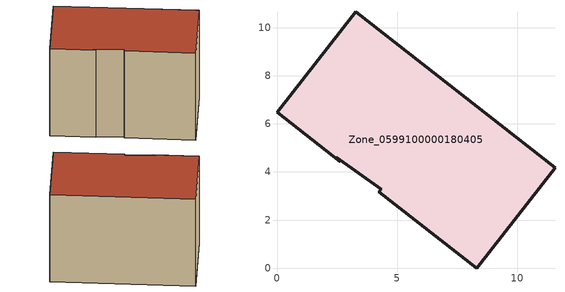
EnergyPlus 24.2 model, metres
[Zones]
Zone_0599100000180405
 floor ground (C_G): 0,6.48 3.27,10.66 11.56,4.17 8.3,0 4.24,3.17 4.33,3.28 2.47,4.62 2.62,4.43 z3.89
 wall outside (C_F): 3.27,10.66 0,6.48 2.62,4.43 2.47,4.62 4.33,3.28 4.24,3.17 8.3,0 11.56,4.17 3.27,10.66 z3.89:11.62
 roof outside (C_R): 2.47,4.62 4.33,3.28 4.24,3.17 8.3,0 11.56,4.17 3.27,10.66 0,6.48 2.62,4.43 z11.62
[BUILDING]
Pand.0599100000180405: North Axis=0; Terrain=City; Loads Convergence Tolerance Value=0.04; Temperature Convergence Tolerance Value=0.4; Solar Distribution=FullExterior; Maximum Number of Warmup Days=25; Minimum Number of Warmup Days=1
[Site:Location]
Rotterdam.The.Hague.AP_ZH_NLD Design_Conditions: Latitude=51.96; Longitude=4.45; Time Zone=1; Elevation=-4.5
[SITE:GROUNDTEMPERATURE:BUILDINGSURFACE]
18, 18, 18, 18, 18, 18, 18, 18, 18, 18, 18, 18
[MATERIAL] Thermal Absorptance=0.9; Solar Absorptance=0.7; Visible Absorptance=0.7
Name | Roughness | Thickness | Conductivity | Density | Specific Heat
G.TC.1975-1991 | MediumSmooth | 0.15 | 0.288461 | 540 | 1210
F.TC.1975-1991 | Rough | 0.3 | 0.230769 | 1920 | 840
R.TC.1975-1991 | MediumRough | 0.2 | 0.153846 | 1500 | 1000
[CONSTRUCTION]
C_G: G.TC.1975-1991
C_F: F.TC.1975-1991
C_R: R.TC.1975-1991
[ZONE]
Zone_0599100000180405: Type=1; Multiplier=1; Ceiling Height=Autocalculate; Volume=Autocalculate; Floor Area=autocalculate; Part of Total Floor Area=Yes
[ZONEINFILTRATION:DESIGNFLOWRATE]
Infil_Zone_0599100000180405: Zone or ZoneList or Space or SpaceList=Zone_0599100000180405; Schedule=AlwaysOn; Design Flow Rate Calculation Method=Flow/Area; Flow Rate per Floor Area=0.003; Constant Term Coefficient=1; Temperature Term Coefficient=0; Velocity Term Coefficient=0; Velocity Squared Term Coefficient=0
[HVACTEMPLATE:ZONE:IDEALLOADSAIRSYSTEM]
Zone_0599100000180405: Maximum Heating Supply Air Temperature=50; Minimum Cooling Supply Air Temperature=13; Maximum Heating Supply Air Humidity Ratio=0.0156; Minimum Cooling Supply Air Humidity Ratio=0.0077; Heating Limit=NoLimit; Cooling Limit=NoLimit; Dehumidification Control Type=ConstantSensibleHeatRatio; Cooling Sensible Heat Ratio=0.7; Dehumidification Setpoint=60; Humidification Control Type=None; Humidification Setpoint=30; Outdoor Air Method=None; Outdoor Air Flow Rate per Person=0.00944; Outdoor Air Flow Rate per Zone Floor Area=0; Outdoor Air Flow Rate per Zone=0; Demand Controlled Ventilation Type=None; Outdoor Air Economizer Type=NoEconomizer; Heat Recovery Type=None; Sensible Heat Recovery Effectiveness=0.7; Latent Heat Recovery Effectiveness=0.65
[ZONECONTROL:THERMOSTAT]
ThermostatControl_Zone_0599100000180405: Zone or ZoneList=Zone_0599100000180405; Control Type Schedule=DualSetpointControlType; Control 1=Thermostat_Zone_0599100000180405; Temperature Difference Between Cutout And Setpoint=0
[THERMOSTATSETPOINT:DUALSETPOINT]
Thermostat_Zone_0599100000180405: Heating Setpoint Temperature Schedule=HeatingSetpoint_Zone_0599100000180405; Cooling Setpoint Temperature Schedule=CoolingSetpoint_Zone_0599100000180405
[SCHEDULE:COMPACT]
HeatingSetpoint_Zone_0599100000180405: Through: 12/31, For: AllDays, Until: 24:00, 21
CoolingSetpoint_Zone_0599100000180405: Through: 12/31, For: AllDays, Until: 24:00, 24
DualSetpointControlType: Through: 12/31, For: AllDays, Until: 24:00, 4
AlwaysOn: Through: 12/31, For: AllDays, Until: 24:00, 1
